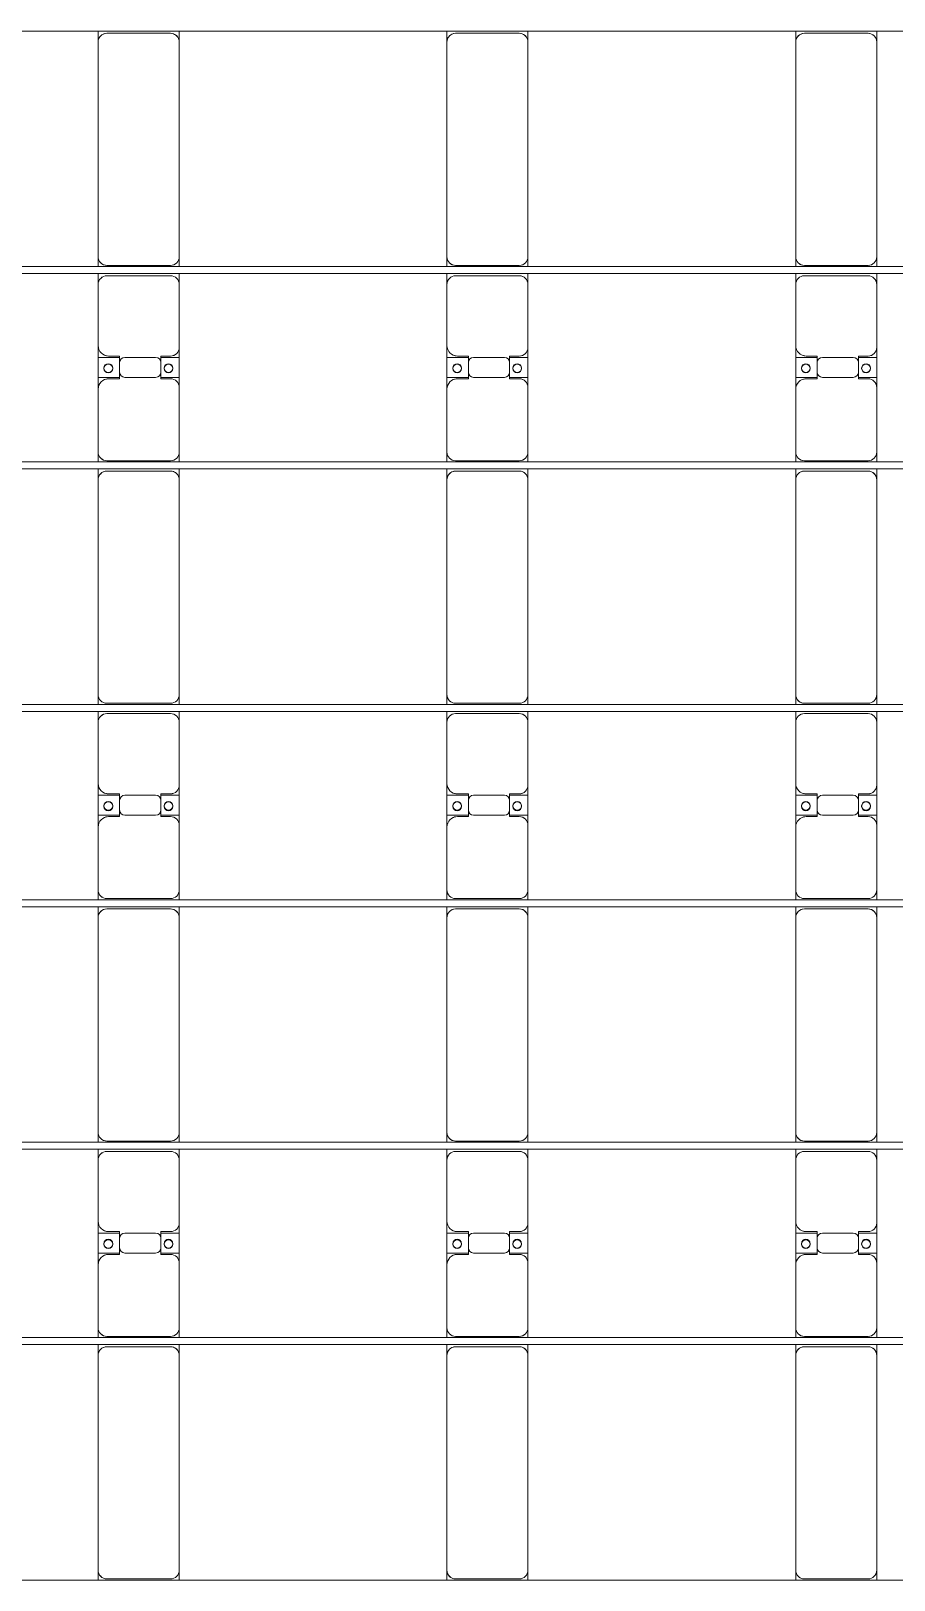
# Model space of a CAD drawing. Header units: millimetres. Extents: x -147246 to 112336, y -213734 to -86506.
# Drawn here: x -8732 to -3783, y -164845 to -155965 of the extents above; entities that cross this region are included whole.
import ezdxf

# ---------------------------------------------------------------- set-up
doc = ezdxf.new("R2010")
doc.units = ezdxf.units.MM
doc.layers.add('A-GENM', color=13, linetype='Continuous', lineweight=9)
doc.layers.add('S-BEAM', color=12, linetype='Continuous', lineweight=9)

# ---------------------------------------------------------------- blocks, each defined once
blk = doc.blocks.new('Dầm C52 - Dầm C52-18785-BỐ TRÍ KHUNG KẾT CẤU BÈ PIN 05')
at = {"layer": 'S-BEAM', "color": 1}
blk.add_line((-74474.3, 20), (74474.3, 20), dxfattribs=at)
blk = doc.blocks.new('Dầm C52 - Dầm C52-18786-BỐ TRÍ KHUNG KẾT CẤU BÈ PIN 05')
at = {"layer": 'S-BEAM', "color": 1}
for p, q in [((-74474.3, 20), (74474.3, 20)), ((74474.3, -20), (-74474.3, -20))]:
    blk.add_line(p, q, dxfattribs=at)
blk = doc.blocks.new('Dầm C52 - Dầm C52-18787-BỐ TRÍ KHUNG KẾT CẤU BÈ PIN 05')
at = {"layer": 'S-BEAM', "color": 1}
for p, q in [((-74474.3, 20), (74474.3, 20)), ((74474.3, -20), (-74474.3, -20))]:
    blk.add_line(p, q, dxfattribs=at)
blk = doc.blocks.new('Dầm C52 - Dầm C52-18788-BỐ TRÍ KHUNG KẾT CẤU BÈ PIN 05')
at = {"layer": 'S-BEAM', "color": 1}
for p, q in [((-74474.3, 20), (74474.3, 20)), ((74474.3, -20), (-74474.3, -20))]:
    blk.add_line(p, q, dxfattribs=at)
blk = doc.blocks.new('Dầm C52 - Dầm C52-18789-BỐ TRÍ KHUNG KẾT CẤU BÈ PIN 05')
at = {"layer": 'S-BEAM', "color": 1}
blk.add_line((74474.3, -20), (-74474.3, -20), dxfattribs=at)
blk = doc.blocks.new('Dai phao do pin - DẢI PHAO ĐỠ PIN-V45-BỐ TRÍ KHUNG KẾT CẤU BÈ PIN 05')
at = {"layer": 'A-GENM', "color": 7}
for p, q in [((36973.2, 241.6), (37029.7, 241.6)), ((36979.7, 191.6), (36979.7, -173.4)), ((38260.3, 241.6), (37029.7, 241.6)), ((38260.3, 241.6), (38323.2, 241.6)), ((38310.3, -173.4), (38310.3, 191.6)), ((38363.2, 241.6), (38419.7, 241.6)), ((38369.7, 191.6), (38369.7, -173.4)), ((38779.7, 241.6), (38419.7, 241.6)), ((38779.7, 241.6), (38962.2, 241.6)), ((38839.7, 118.2), (38839.7, 181.6)), ((38847.8, 241.6), (39030.3, 241.6)), ((38847.8, 118.2), (38847.8, 241.6)), ((38962.2, 241.6), (38962.2, 118.2)), ((38970.3, 181.6), (38970.3, 118.2)), ((39380.3, 241.6), (39030.3, 241.6)), ((39380.3, 241.6), (39443.2, 241.6)), ((39430.3, -173.4), (39430.3, 191.6)), ((39483.2, 241.6), (39539.7, 241.6)), ((39489.7, 191.6), (39489.7, -173.4)), ((40770.3, 241.6), (39539.7, 241.6)), ((40770.3, 241.6), (40833.2, 241.6)), ((40820.3, -173.4), (40820.3, 191.6)), ((40873.2, 241.6), (40929.7, 241.6)), ((40879.7, 191.6), (40879.7, -173.4)), ((41289.7, 241.6), (40929.7, 241.6)), ((41289.7, 241.6), (41472.2, 241.6)), ((41349.7, 118.2), (41349.7, 181.6)), ((41357.8, 241.6), (41540.3, 241.6)), ((41357.8, 118.2), (41357.8, 241.6)), ((41472.2, 241.6), (41472.2, 118.2)), ((41480.3, 181.6), (41480.3, 118.2)), ((41890.3, 241.6), (41540.3, 241.6)), ((41890.3, 241.6), (41953.2, 241.6)), ((41940.3, -173.4), (41940.3, 191.6)), ((41993.2, 241.6), (42049.7, 241.6)), ((41999.7, 191.6), (41999.7, -173.4)), ((43280.3, 241.6), (42049.7, 241.6)), ((43280.3, 241.6), (43343.2, 241.6)), ((43330.3, -173.4), (43330.3, 191.6)), ((43383.2, 241.6), (43439.7, 241.6)), ((43389.7, 191.6), (43389.7, -173.4)), ((43799.7, 241.6), (43439.7, 241.6)), ((43799.7, 241.6), (43982.2, 241.6)), ((43859.7, 118.2), (43859.7, 181.6)), ((43867.8, 241.6), (44050.3, 241.6)), ((43867.8, 118.2), (43867.8, 241.6)), ((43982.2, 241.6), (43982.2, 118.2)), ((43990.3, 181.6), (43990.3, 118.2)), ((44400.3, 241.6), (44050.3, 241.6)), ((44400.3, 241.6), (44463.2, 241.6)), ((44450.3, -173.4), (44450.3, 191.6)), ((44503.2, 241.6), (44559.7, 241.6)), ((44509.7, 191.6), (44509.7, -173.4)), ((45790.3, 241.6), (44559.7, 241.6)), ((45790.3, 241.6), (45853.2, 241.6)), ((45840.3, -173.4), (45840.3, 191.6)), ((38932.2, 118.2), (38839.7, 118.2)), ((38970.3, 118.2), (38877.8, 118.2)), ((41442.2, 118.2), (41349.7, 118.2)), ((41480.3, 118.2), (41387.8, 118.2)), ((43952.2, 118.2), (43859.7, 118.2)), ((43990.3, 118.2), (43897.8, 118.2)), ((38847.8, 88.2), (38847.8, -88.2)), ((38962.2, -88.2), (38962.2, 88.2)), ((41357.8, 88.2), (41357.8, -88.2)), ((41472.2, -88.2), (41472.2, 88.2)), ((43867.8, 88.2), (43867.8, -88.2)), ((43982.2, -88.2), (43982.2, 88.2)), ((38839.7, -173.4), (38839.7, -118.2)), ((38839.7, -118.2), (38932.2, -118.2)), ((38847.8, -223.4), (38847.8, -118.2)), ((38877.8, -118.2), (38970.3, -118.2)), ((38962.2, -118.2), (38962.2, -223.4)), ((38970.3, -118.2), (38970.3, -173.4)), ((41349.7, -173.4), (41349.7, -118.2)), ((41349.7, -118.2), (41442.2, -118.2)), ((41357.8, -223.4), (41357.8, -118.2)), ((41387.8, -118.2), (41480.3, -118.2)), ((41472.2, -118.2), (41472.2, -223.4)), ((41480.3, -118.2), (41480.3, -173.4)), ((43859.7, -173.4), (43859.7, -118.2)), ((43859.7, -118.2), (43952.2, -118.2)), ((43867.8, -223.4), (43867.8, -118.2)), ((43897.8, -118.2), (43990.3, -118.2)), ((43982.2, -118.2), (43982.2, -223.4)), ((43990.3, -118.2), (43990.3, -173.4)), ((37029.7, -223.4), (36973.2, -223.4)), ((37029.7, -223.4), (38260.3, -223.4)), ((38323.2, -223.4), (38260.3, -223.4)), ((38419.7, -223.4), (38363.2, -223.4)), ((38419.7, -223.4), (38789.7, -223.4)), ((38962.2, -223.4), (38791.3, -223.4)), ((39020.3, -223.4), (38847.8, -223.4)), ((39020.3, -223.4), (39380.3, -223.4)), ((39443.2, -223.4), (39380.3, -223.4)), ((39539.7, -223.4), (39483.2, -223.4)), ((39539.7, -223.4), (40770.3, -223.4)), ((40833.2, -223.4), (40770.3, -223.4)), ((40929.7, -223.4), (40873.2, -223.4)), ((40929.7, -223.4), (41299.7, -223.4)), ((41472.2, -223.4), (41299.7, -223.4)), ((41530.3, -223.4), (41357.8, -223.4)), ((41530.3, -223.4), (41890.3, -223.4)), ((41953.2, -223.4), (41890.3, -223.4)), ((42049.7, -223.4), (41993.2, -223.4)), ((42049.7, -223.4), (43280.3, -223.4)), ((43343.2, -223.4), (43280.3, -223.4)), ((43439.7, -223.4), (43383.2, -223.4)), ((43439.7, -223.4), (43809.7, -223.4)), ((43982.2, -223.4), (43809.7, -223.4)), ((44040.3, -223.4), (43867.8, -223.4)), ((44040.3, -223.4), (44400.3, -223.4)), ((44463.2, -223.4), (44400.3, -223.4)), ((44559.7, -223.4), (44503.2, -223.4)), ((44559.7, -223.4), (45790.3, -223.4)), ((45853.2, -223.4), (45790.3, -223.4))]:
    blk.add_line(p, q, dxfattribs=at)
for centre, radius, start, end in [((37029.7, 191.6), 50, 90, 180), ((37029.7, 191.6), 50, 105, 180), ((38260.3, 191.6), 50, 360, 90), ((38260.3, 191.6), 50, 15, 90), ((38419.7, 191.6), 50, 90, 180), ((38419.7, 191.6), 50, 135, 180), ((38779.7, 181.6), 60, 360, 90), ((38779.7, 181.6), 60, 360, 30), ((38898.6, 183.2), 25, 0, 180), ((38898.6, 183.2), 25, 180, 360), ((38901.4, 183.2), 25, 360, 180), ((38901.4, 183.2), 25, 180, 360), ((39030.3, 181.6), 60, 90, 180), ((39030.3, 181.6), 60, 150, 180), ((39380.3, 191.6), 50, 0, 90), ((39380.3, 191.6), 50, 0, 45), ((39539.7, 191.6), 50, 90, 180), ((39539.7, 191.6), 50, 105, 180), ((40770.3, 191.6), 50, 0, 90), ((40770.3, 191.6), 50, 15, 90), ((40929.7, 191.6), 50, 90, 180), ((40929.7, 191.6), 50, 135, 180), ((41289.7, 181.6), 60, 360, 90), ((41289.7, 181.6), 60, 360, 30), ((41408.6, 183.2), 25, 0, 180), ((41408.6, 183.2), 25, 180, 0), ((41411.4, 183.2), 25, 0, 180), ((41411.4, 183.2), 25, 180, 0), ((41540.3, 181.6), 60, 90, 180), ((41540.3, 181.6), 60, 150, 180), ((41890.3, 191.6), 50, 360, 90), ((41890.3, 191.6), 50, 360, 45), ((42049.7, 191.6), 50, 90, 180), ((42049.7, 191.6), 50, 105, 180), ((43280.3, 191.6), 50, 360, 90), ((43280.3, 191.6), 50, 15, 90), ((43439.7, 191.6), 50, 90, 180), ((43439.7, 191.6), 50, 135, 180), ((43799.7, 181.6), 60, 360, 90), ((43799.7, 181.6), 60, 360, 30), ((43918.6, 183.2), 25, 0, 180), ((43918.6, 183.2), 25, 180, 0), ((43921.4, 183.2), 25, 360, 180), ((43921.4, 183.2), 25, 180, 360), ((44050.3, 181.6), 60, 90, 180), ((44050.3, 181.6), 60, 150, 180), ((44400.3, 191.6), 50, 0, 90), ((44400.3, 191.6), 50, 0, 45), ((44559.7, 191.6), 50, 90, 180), ((44559.7, 191.6), 50, 105, 180), ((45790.3, 191.6), 50, 0, 90), ((45790.3, 191.6), 50, 15, 90), ((38877.8, 88.2), 30, 90, 180), ((38932.2, 88.2), 30, 0, 90), ((41387.8, 88.2), 30, 90, 180), ((41442.2, 88.2), 30, 0, 90), ((43897.8, 88.2), 30, 90, 180), ((43952.2, 88.2), 30, 0, 90), ((38877.8, -88.2), 30, 180, 270), ((38932.2, -88.2), 30, 270, 0), ((41387.8, -88.2), 30, 180, 270), ((41442.2, -88.2), 30, 270, 0), ((43897.8, -88.2), 30, 180, 270), ((43952.2, -88.2), 30, 270, 0), ((37029.7, -173.4), 50, 180, 270), ((37029.7, -173.4), 50, 180, 270), ((38260.3, -173.4), 50, 270, 360), ((38260.3, -173.4), 50, 285, 360), ((38419.7, -173.4), 50, 180, 270), ((38419.7, -173.4), 50, 180, 225), ((38789.7, -173.4), 50, 270, 0), ((38789.7, -173.4), 50, 315, 0), ((38898.6, -161.8), 25, 360, 180), ((38898.6, -161.8), 25, 180, 360), ((38901.4, -161.8), 25, 0, 180), ((38901.4, -161.8), 25, 180, 360), ((39020.3, -173.4), 50, 180, 270), ((39020.3, -173.4), 50, 180, 225), ((39380.3, -173.4), 50, 270, 0), ((39380.3, -173.4), 50, 315, 0), ((39539.7, -173.4), 50, 180, 270), ((39539.7, -173.4), 50, 180, 270), ((40770.3, -173.4), 50, 270, 360), ((40770.3, -173.4), 50, 285, 0), ((40929.7, -173.4), 50, 180, 270), ((40929.7, -173.4), 50, 180, 225), ((41299.7, -173.4), 50, 270, 360), ((41299.7, -173.4), 50, 315, 0), ((41408.6, -161.8), 25, 360, 180), ((41408.6, -161.8), 25, 180, 360), ((41411.4, -161.8), 25, 0, 180), ((41411.4, -161.8), 25, 180, 0), ((41530.3, -173.4), 50, 180, 270), ((41530.3, -173.4), 50, 180, 225), ((41890.3, -173.4), 50, 270, 0), ((41890.3, -173.4), 50, 315, 0), ((42049.7, -173.4), 50, 180, 270), ((42049.7, -173.4), 50, 180, 270), ((43280.3, -173.4), 50, 270, 360), ((43280.3, -173.4), 50, 285, 360), ((43439.7, -173.4), 50, 180, 270), ((43439.7, -173.4), 50, 180, 225), ((43809.7, -173.4), 50, 270, 360), ((43809.7, -173.4), 50, 315, 360), ((43918.6, -161.8), 25, 0, 180), ((43918.6, -161.8), 25, 180, 360), ((43921.4, -161.8), 25, 360, 180), ((43921.4, -161.8), 25, 180, 0), ((44040.3, -173.4), 50, 180, 270), ((44040.3, -173.4), 50, 180, 225), ((44400.3, -173.4), 50, 270, 360), ((44400.3, -173.4), 50, 315, 360), ((44559.7, -173.4), 50, 180, 270), ((44559.7, -173.4), 50, 180, 270), ((45790.3, -173.4), 50, 270, 0), ((45790.3, -173.4), 50, 285, 0)]:
    blk.add_arc(centre, radius, start, end, dxfattribs=at)
blk = doc.blocks.new('Dai phao do pin - DẢI PHAO ĐỠ PIN-V46-BỐ TRÍ KHUNG KẾT CẤU BÈ PIN 05')
at = {"layer": 'A-GENM', "color": 7}
for p, q in [((36973.2, 241.6), (37029.7, 241.6)), ((36979.7, 191.6), (36979.7, -173.4)), ((38260.3, 241.6), (37029.7, 241.6)), ((38260.3, 241.6), (38323.2, 241.6)), ((38310.3, -173.4), (38310.3, 191.6)), ((38363.2, 241.6), (38419.7, 241.6)), ((38369.7, 191.6), (38369.7, -173.4)), ((38779.7, 241.6), (38419.7, 241.6)), ((38779.7, 241.6), (38962.2, 241.6)), ((38839.7, 118.2), (38839.7, 181.6)), ((38847.8, 241.6), (39030.3, 241.6)), ((38847.8, 118.2), (38847.8, 241.6)), ((38962.2, 241.6), (38962.2, 118.2)), ((38970.3, 181.6), (38970.3, 118.2)), ((39380.3, 241.6), (39030.3, 241.6)), ((39380.3, 241.6), (39443.2, 241.6)), ((39430.3, -173.4), (39430.3, 191.6)), ((39483.2, 241.6), (39539.7, 241.6)), ((39489.7, 191.6), (39489.7, -173.4)), ((40770.3, 241.6), (39539.7, 241.6)), ((40770.3, 241.6), (40833.2, 241.6)), ((40820.3, -173.4), (40820.3, 191.6)), ((40873.2, 241.6), (40929.7, 241.6)), ((40879.7, 191.6), (40879.7, -173.4)), ((41289.7, 241.6), (40929.7, 241.6)), ((41289.7, 241.6), (41472.2, 241.6)), ((41349.7, 118.2), (41349.7, 181.6)), ((41357.8, 241.6), (41540.3, 241.6)), ((41357.8, 118.2), (41357.8, 241.6)), ((41472.2, 241.6), (41472.2, 118.2)), ((41480.3, 181.6), (41480.3, 118.2)), ((41890.3, 241.6), (41540.3, 241.6)), ((41890.3, 241.6), (41953.2, 241.6)), ((41940.3, -173.4), (41940.3, 191.6)), ((41993.2, 241.6), (42049.7, 241.6)), ((41999.7, 191.6), (41999.7, -173.4)), ((43280.3, 241.6), (42049.7, 241.6)), ((43280.3, 241.6), (43343.2, 241.6)), ((43330.3, -173.4), (43330.3, 191.6)), ((43383.2, 241.6), (43439.7, 241.6)), ((43389.7, 191.6), (43389.7, -173.4)), ((43799.7, 241.6), (43439.7, 241.6)), ((43799.7, 241.6), (43982.2, 241.6)), ((43859.7, 118.2), (43859.7, 181.6)), ((43867.8, 241.6), (44050.3, 241.6)), ((43867.8, 118.2), (43867.8, 241.6)), ((43982.2, 241.6), (43982.2, 118.2)), ((43990.3, 181.6), (43990.3, 118.2)), ((44400.3, 241.6), (44050.3, 241.6)), ((44400.3, 241.6), (44463.2, 241.6)), ((44450.3, -173.4), (44450.3, 191.6)), ((44503.2, 241.6), (44559.7, 241.6)), ((44509.7, 191.6), (44509.7, -173.4)), ((45790.3, 241.6), (44559.7, 241.6)), ((45790.3, 241.6), (45853.2, 241.6)), ((45840.3, -173.4), (45840.3, 191.6)), ((38932.2, 118.2), (38839.7, 118.2)), ((38970.3, 118.2), (38877.8, 118.2)), ((41442.2, 118.2), (41349.7, 118.2)), ((41480.3, 118.2), (41387.8, 118.2)), ((43952.2, 118.2), (43859.7, 118.2)), ((43990.3, 118.2), (43897.8, 118.2)), ((38847.8, 88.2), (38847.8, -88.2)), ((38962.2, -88.2), (38962.2, 88.2)), ((41357.8, 88.2), (41357.8, -88.2)), ((41472.2, -88.2), (41472.2, 88.2)), ((43867.8, 88.2), (43867.8, -88.2)), ((43982.2, -88.2), (43982.2, 88.2)), ((38839.7, -173.4), (38839.7, -118.2)), ((38839.7, -118.2), (38932.2, -118.2)), ((38847.8, -223.4), (38847.8, -118.2)), ((38877.8, -118.2), (38970.3, -118.2)), ((38962.2, -118.2), (38962.2, -223.4)), ((38970.3, -118.2), (38970.3, -173.4)), ((41349.7, -173.4), (41349.7, -118.2)), ((41349.7, -118.2), (41442.2, -118.2)), ((41357.8, -223.4), (41357.8, -118.2)), ((41387.8, -118.2), (41480.3, -118.2)), ((41472.2, -118.2), (41472.2, -223.4)), ((41480.3, -118.2), (41480.3, -173.4)), ((43859.7, -173.4), (43859.7, -118.2)), ((43859.7, -118.2), (43952.2, -118.2)), ((43867.8, -223.4), (43867.8, -118.2)), ((43897.8, -118.2), (43990.3, -118.2)), ((43982.2, -118.2), (43982.2, -223.4)), ((43990.3, -118.2), (43990.3, -173.4)), ((37029.7, -223.4), (36973.2, -223.4)), ((37029.7, -223.4), (38260.3, -223.4)), ((38323.2, -223.4), (38260.3, -223.4)), ((38419.7, -223.4), (38363.2, -223.4)), ((38419.7, -223.4), (38789.7, -223.4)), ((38962.2, -223.4), (38791.3, -223.4)), ((39020.3, -223.4), (38847.8, -223.4)), ((39020.3, -223.4), (39380.3, -223.4)), ((39443.2, -223.4), (39380.3, -223.4)), ((39539.7, -223.4), (39483.2, -223.4)), ((39539.7, -223.4), (40770.3, -223.4)), ((40833.2, -223.4), (40770.3, -223.4)), ((40929.7, -223.4), (40873.2, -223.4)), ((40929.7, -223.4), (41299.7, -223.4)), ((41472.2, -223.4), (41299.7, -223.4)), ((41530.3, -223.4), (41357.8, -223.4)), ((41530.3, -223.4), (41890.3, -223.4)), ((41953.2, -223.4), (41890.3, -223.4)), ((42049.7, -223.4), (41993.2, -223.4)), ((42049.7, -223.4), (43280.3, -223.4)), ((43343.2, -223.4), (43280.3, -223.4)), ((43439.7, -223.4), (43383.2, -223.4)), ((43439.7, -223.4), (43809.7, -223.4)), ((43982.2, -223.4), (43809.7, -223.4)), ((44040.3, -223.4), (43867.8, -223.4)), ((44040.3, -223.4), (44400.3, -223.4)), ((44463.2, -223.4), (44400.3, -223.4)), ((44559.7, -223.4), (44503.2, -223.4)), ((44559.7, -223.4), (45790.3, -223.4)), ((45853.2, -223.4), (45790.3, -223.4))]:
    blk.add_line(p, q, dxfattribs=at)
for centre, radius, start, end in [((37029.7, 191.6), 50, 90, 180), ((37029.7, 191.6), 50, 105, 180), ((38260.3, 191.6), 50, 360, 90), ((38260.3, 191.6), 50, 15, 90), ((38419.7, 191.6), 50, 90, 180), ((38419.7, 191.6), 50, 135, 180), ((38779.7, 181.6), 60, 360, 90), ((38779.7, 181.6), 60, 360, 30), ((38898.6, 183.2), 25, 0, 180), ((38898.6, 183.2), 25, 180, 360), ((38901.4, 183.2), 25, 360, 180), ((38901.4, 183.2), 25, 180, 360), ((39030.3, 181.6), 60, 90, 180), ((39030.3, 181.6), 60, 150, 180), ((39380.3, 191.6), 50, 0, 90), ((39380.3, 191.6), 50, 0, 45), ((39539.7, 191.6), 50, 90, 180), ((39539.7, 191.6), 50, 105, 180), ((40770.3, 191.6), 50, 0, 90), ((40770.3, 191.6), 50, 15, 90), ((40929.7, 191.6), 50, 90, 180), ((40929.7, 191.6), 50, 135, 180), ((41289.7, 181.6), 60, 360, 90), ((41289.7, 181.6), 60, 360, 30), ((41408.6, 183.2), 25, 0, 180), ((41408.6, 183.2), 25, 180, 0), ((41411.4, 183.2), 25, 0, 180), ((41411.4, 183.2), 25, 180, 0), ((41540.3, 181.6), 60, 90, 180), ((41540.3, 181.6), 60, 150, 180), ((41890.3, 191.6), 50, 360, 90), ((41890.3, 191.6), 50, 360, 45), ((42049.7, 191.6), 50, 90, 180), ((42049.7, 191.6), 50, 105, 180), ((43280.3, 191.6), 50, 360, 90), ((43280.3, 191.6), 50, 15, 90), ((43439.7, 191.6), 50, 90, 180), ((43439.7, 191.6), 50, 135, 180), ((43799.7, 181.6), 60, 360, 90), ((43799.7, 181.6), 60, 360, 30), ((43918.6, 183.2), 25, 0, 180), ((43918.6, 183.2), 25, 180, 0), ((43921.4, 183.2), 25, 360, 180), ((43921.4, 183.2), 25, 180, 360), ((44050.3, 181.6), 60, 90, 180), ((44050.3, 181.6), 60, 150, 180), ((44400.3, 191.6), 50, 0, 90), ((44400.3, 191.6), 50, 0, 45), ((44559.7, 191.6), 50, 90, 180), ((44559.7, 191.6), 50, 105, 180), ((45790.3, 191.6), 50, 0, 90), ((45790.3, 191.6), 50, 15, 90), ((38877.8, 88.2), 30, 90, 180), ((38932.2, 88.2), 30, 0, 90), ((41387.8, 88.2), 30, 90, 180), ((41442.2, 88.2), 30, 0, 90), ((43897.8, 88.2), 30, 90, 180), ((43952.2, 88.2), 30, 0, 90), ((38877.8, -88.2), 30, 180, 270), ((38932.2, -88.2), 30, 270, 0), ((41387.8, -88.2), 30, 180, 270), ((41442.2, -88.2), 30, 270, 0), ((43897.8, -88.2), 30, 180, 270), ((43952.2, -88.2), 30, 270, 0), ((37029.7, -173.4), 50, 180, 270), ((37029.7, -173.4), 50, 180, 270), ((38260.3, -173.4), 50, 270, 360), ((38260.3, -173.4), 50, 285, 360), ((38419.7, -173.4), 50, 180, 270), ((38419.7, -173.4), 50, 180, 225), ((38789.7, -173.4), 50, 270, 0), ((38789.7, -173.4), 50, 315, 0), ((38898.6, -161.8), 25, 360, 180), ((38898.6, -161.8), 25, 180, 360), ((38901.4, -161.8), 25, 0, 180), ((38901.4, -161.8), 25, 180, 360), ((39020.3, -173.4), 50, 180, 270), ((39020.3, -173.4), 50, 180, 225), ((39380.3, -173.4), 50, 270, 0), ((39380.3, -173.4), 50, 315, 0), ((39539.7, -173.4), 50, 180, 270), ((39539.7, -173.4), 50, 180, 270), ((40770.3, -173.4), 50, 270, 360), ((40770.3, -173.4), 50, 285, 0), ((40929.7, -173.4), 50, 180, 270), ((40929.7, -173.4), 50, 180, 225), ((41299.7, -173.4), 50, 270, 360), ((41299.7, -173.4), 50, 315, 0), ((41408.6, -161.8), 25, 360, 180), ((41408.6, -161.8), 25, 180, 360), ((41411.4, -161.8), 25, 0, 180), ((41411.4, -161.8), 25, 180, 0), ((41530.3, -173.4), 50, 180, 270), ((41530.3, -173.4), 50, 180, 225), ((41890.3, -173.4), 50, 270, 0), ((41890.3, -173.4), 50, 315, 0), ((42049.7, -173.4), 50, 180, 270), ((42049.7, -173.4), 50, 180, 270), ((43280.3, -173.4), 50, 270, 360), ((43280.3, -173.4), 50, 285, 360), ((43439.7, -173.4), 50, 180, 270), ((43439.7, -173.4), 50, 180, 225), ((43809.7, -173.4), 50, 270, 360), ((43809.7, -173.4), 50, 315, 360), ((43918.6, -161.8), 25, 0, 180), ((43918.6, -161.8), 25, 180, 360), ((43921.4, -161.8), 25, 360, 180), ((43921.4, -161.8), 25, 180, 0), ((44040.3, -173.4), 50, 180, 270), ((44040.3, -173.4), 50, 180, 225), ((44400.3, -173.4), 50, 270, 360), ((44400.3, -173.4), 50, 315, 360), ((44559.7, -173.4), 50, 180, 270), ((44559.7, -173.4), 50, 180, 270), ((45790.3, -173.4), 50, 270, 0), ((45790.3, -173.4), 50, 285, 0)]:
    blk.add_arc(centre, radius, start, end, dxfattribs=at)
blk = doc.blocks.new('Dai phao do pin - DẢI PHAO ĐỠ PIN-V47-BỐ TRÍ KHUNG KẾT CẤU BÈ PIN 05')
at = {"layer": 'A-GENM', "color": 7}
for p, q in [((36973.2, 241.6), (37029.7, 241.6)), ((36979.7, 191.6), (36979.7, -173.4)), ((38260.3, 241.6), (37029.7, 241.6)), ((38260.3, 241.6), (38323.2, 241.6)), ((38310.3, -173.4), (38310.3, 191.6)), ((38363.2, 241.6), (38419.7, 241.6)), ((38369.7, 191.6), (38369.7, -173.4)), ((38779.7, 241.6), (38419.7, 241.6)), ((38779.7, 241.6), (38962.2, 241.6)), ((38839.7, 118.2), (38839.7, 181.6)), ((38847.8, 241.6), (39030.3, 241.6)), ((38847.8, 118.2), (38847.8, 241.6)), ((38962.2, 241.6), (38962.2, 118.2)), ((38970.3, 181.6), (38970.3, 118.2)), ((39380.3, 241.6), (39030.3, 241.6)), ((39380.3, 241.6), (39443.2, 241.6)), ((39430.3, -173.4), (39430.3, 191.6)), ((39483.2, 241.6), (39539.7, 241.6)), ((39489.7, 191.6), (39489.7, -173.4)), ((40770.3, 241.6), (39539.7, 241.6)), ((40770.3, 241.6), (40833.2, 241.6)), ((40820.3, -173.4), (40820.3, 191.6)), ((40873.2, 241.6), (40929.7, 241.6)), ((40879.7, 191.6), (40879.7, -173.4)), ((41289.7, 241.6), (40929.7, 241.6)), ((41289.7, 241.6), (41472.2, 241.6)), ((41349.7, 118.2), (41349.7, 181.6)), ((41357.8, 241.6), (41540.3, 241.6)), ((41357.8, 118.2), (41357.8, 241.6)), ((41472.2, 241.6), (41472.2, 118.2)), ((41480.3, 181.6), (41480.3, 118.2)), ((41890.3, 241.6), (41540.3, 241.6)), ((41890.3, 241.6), (41953.2, 241.6)), ((41940.3, -173.4), (41940.3, 191.6)), ((41993.2, 241.6), (42049.7, 241.6)), ((41999.7, 191.6), (41999.7, -173.4)), ((43280.3, 241.6), (42049.7, 241.6)), ((43280.3, 241.6), (43343.2, 241.6)), ((43330.3, -173.4), (43330.3, 191.6)), ((43383.2, 241.6), (43439.7, 241.6)), ((43389.7, 191.6), (43389.7, -173.4)), ((43799.7, 241.6), (43439.7, 241.6)), ((43799.7, 241.6), (43982.2, 241.6)), ((43859.7, 118.2), (43859.7, 181.6)), ((43867.8, 241.6), (44050.3, 241.6)), ((43867.8, 118.2), (43867.8, 241.6)), ((43982.2, 241.6), (43982.2, 118.2)), ((43990.3, 181.6), (43990.3, 118.2)), ((44400.3, 241.6), (44050.3, 241.6)), ((44400.3, 241.6), (44463.2, 241.6)), ((44450.3, -173.4), (44450.3, 191.6)), ((44503.2, 241.6), (44559.7, 241.6)), ((44509.7, 191.6), (44509.7, -173.4)), ((45790.3, 241.6), (44559.7, 241.6)), ((45790.3, 241.6), (45853.2, 241.6)), ((45840.3, -173.4), (45840.3, 191.6)), ((38932.2, 118.2), (38839.7, 118.2)), ((38970.3, 118.2), (38877.8, 118.2)), ((41442.2, 118.2), (41349.7, 118.2)), ((41480.3, 118.2), (41387.8, 118.2)), ((43952.2, 118.2), (43859.7, 118.2)), ((43990.3, 118.2), (43897.8, 118.2)), ((38847.8, 88.2), (38847.8, -88.2)), ((38962.2, -88.2), (38962.2, 88.2)), ((41357.8, 88.2), (41357.8, -88.2)), ((41472.2, -88.2), (41472.2, 88.2)), ((43867.8, 88.2), (43867.8, -88.2)), ((43982.2, -88.2), (43982.2, 88.2)), ((38839.7, -173.4), (38839.7, -118.2)), ((38839.7, -118.2), (38932.2, -118.2)), ((38847.8, -223.4), (38847.8, -118.2)), ((38877.8, -118.2), (38970.3, -118.2)), ((38962.2, -118.2), (38962.2, -223.4)), ((38970.3, -118.2), (38970.3, -173.4)), ((41349.7, -173.4), (41349.7, -118.2)), ((41349.7, -118.2), (41442.2, -118.2)), ((41357.8, -223.4), (41357.8, -118.2)), ((41387.8, -118.2), (41480.3, -118.2)), ((41472.2, -118.2), (41472.2, -223.4)), ((41480.3, -118.2), (41480.3, -173.4)), ((43859.7, -173.4), (43859.7, -118.2)), ((43859.7, -118.2), (43952.2, -118.2)), ((43867.8, -223.4), (43867.8, -118.2)), ((43897.8, -118.2), (43990.3, -118.2)), ((43982.2, -118.2), (43982.2, -223.4)), ((43990.3, -118.2), (43990.3, -173.4)), ((37029.7, -223.4), (36973.2, -223.4)), ((37029.7, -223.4), (38260.3, -223.4)), ((38323.2, -223.4), (38260.3, -223.4)), ((38419.7, -223.4), (38363.2, -223.4)), ((38419.7, -223.4), (38789.7, -223.4)), ((38962.2, -223.4), (38791.3, -223.4)), ((39020.3, -223.4), (38847.8, -223.4)), ((39020.3, -223.4), (39380.3, -223.4)), ((39443.2, -223.4), (39380.3, -223.4)), ((39539.7, -223.4), (39483.2, -223.4)), ((39539.7, -223.4), (40770.3, -223.4)), ((40833.2, -223.4), (40770.3, -223.4)), ((40929.7, -223.4), (40873.2, -223.4)), ((40929.7, -223.4), (41299.7, -223.4)), ((41472.2, -223.4), (41299.7, -223.4)), ((41530.3, -223.4), (41357.8, -223.4)), ((41530.3, -223.4), (41890.3, -223.4)), ((41953.2, -223.4), (41890.3, -223.4)), ((42049.7, -223.4), (41993.2, -223.4)), ((42049.7, -223.4), (43280.3, -223.4)), ((43343.2, -223.4), (43280.3, -223.4)), ((43439.7, -223.4), (43383.2, -223.4)), ((43439.7, -223.4), (43809.7, -223.4)), ((43982.2, -223.4), (43809.7, -223.4)), ((44040.3, -223.4), (43867.8, -223.4)), ((44040.3, -223.4), (44400.3, -223.4)), ((44463.2, -223.4), (44400.3, -223.4)), ((44559.7, -223.4), (44503.2, -223.4)), ((44559.7, -223.4), (45790.3, -223.4)), ((45853.2, -223.4), (45790.3, -223.4))]:
    blk.add_line(p, q, dxfattribs=at)
for centre, radius, start, end in [((37029.7, 191.6), 50, 90, 180), ((37029.7, 191.6), 50, 105, 180), ((38260.3, 191.6), 50, 360, 90), ((38260.3, 191.6), 50, 15, 90), ((38419.7, 191.6), 50, 90, 180), ((38419.7, 191.6), 50, 135, 180), ((38779.7, 181.6), 60, 360, 90), ((38779.7, 181.6), 60, 360, 30), ((38898.6, 183.2), 25, 0, 180), ((38898.6, 183.2), 25, 180, 360), ((38901.4, 183.2), 25, 360, 180), ((38901.4, 183.2), 25, 180, 360), ((39030.3, 181.6), 60, 90, 180), ((39030.3, 181.6), 60, 150, 180), ((39380.3, 191.6), 50, 0, 90), ((39380.3, 191.6), 50, 0, 45), ((39539.7, 191.6), 50, 90, 180), ((39539.7, 191.6), 50, 105, 180), ((40770.3, 191.6), 50, 0, 90), ((40770.3, 191.6), 50, 15, 90), ((40929.7, 191.6), 50, 90, 180), ((40929.7, 191.6), 50, 135, 180), ((41289.7, 181.6), 60, 360, 90), ((41289.7, 181.6), 60, 360, 30), ((41408.6, 183.2), 25, 0, 180), ((41408.6, 183.2), 25, 180, 0), ((41411.4, 183.2), 25, 0, 180), ((41411.4, 183.2), 25, 180, 0), ((41540.3, 181.6), 60, 90, 180), ((41540.3, 181.6), 60, 150, 180), ((41890.3, 191.6), 50, 360, 90), ((41890.3, 191.6), 50, 360, 45), ((42049.7, 191.6), 50, 90, 180), ((42049.7, 191.6), 50, 105, 180), ((43280.3, 191.6), 50, 360, 90), ((43280.3, 191.6), 50, 15, 90), ((43439.7, 191.6), 50, 90, 180), ((43439.7, 191.6), 50, 135, 180), ((43799.7, 181.6), 60, 360, 90), ((43799.7, 181.6), 60, 360, 30), ((43918.6, 183.2), 25, 0, 180), ((43918.6, 183.2), 25, 180, 0), ((43921.4, 183.2), 25, 360, 180), ((43921.4, 183.2), 25, 180, 360), ((44050.3, 181.6), 60, 90, 180), ((44050.3, 181.6), 60, 150, 180), ((44400.3, 191.6), 50, 0, 90), ((44400.3, 191.6), 50, 0, 45), ((44559.7, 191.6), 50, 90, 180), ((44559.7, 191.6), 50, 105, 180), ((45790.3, 191.6), 50, 0, 90), ((45790.3, 191.6), 50, 15, 90), ((38877.8, 88.2), 30, 90, 180), ((38932.2, 88.2), 30, 0, 90), ((41387.8, 88.2), 30, 90, 180), ((41442.2, 88.2), 30, 0, 90), ((43897.8, 88.2), 30, 90, 180), ((43952.2, 88.2), 30, 0, 90), ((38877.8, -88.2), 30, 180, 270), ((38932.2, -88.2), 30, 270, 0), ((41387.8, -88.2), 30, 180, 270), ((41442.2, -88.2), 30, 270, 0), ((43897.8, -88.2), 30, 180, 270), ((43952.2, -88.2), 30, 270, 0), ((37029.7, -173.4), 50, 180, 270), ((37029.7, -173.4), 50, 180, 270), ((38260.3, -173.4), 50, 270, 360), ((38260.3, -173.4), 50, 285, 360), ((38419.7, -173.4), 50, 180, 270), ((38419.7, -173.4), 50, 180, 225), ((38789.7, -173.4), 50, 270, 0), ((38789.7, -173.4), 50, 315, 0), ((38898.6, -161.8), 25, 360, 180), ((38898.6, -161.8), 25, 180, 360), ((38901.4, -161.8), 25, 0, 180), ((38901.4, -161.8), 25, 180, 360), ((39020.3, -173.4), 50, 180, 270), ((39020.3, -173.4), 50, 180, 225), ((39380.3, -173.4), 50, 270, 0), ((39380.3, -173.4), 50, 315, 0), ((39539.7, -173.4), 50, 180, 270), ((39539.7, -173.4), 50, 180, 270), ((40770.3, -173.4), 50, 270, 360), ((40770.3, -173.4), 50, 285, 0), ((40929.7, -173.4), 50, 180, 270), ((40929.7, -173.4), 50, 180, 225), ((41299.7, -173.4), 50, 270, 360), ((41299.7, -173.4), 50, 315, 0), ((41408.6, -161.8), 25, 360, 180), ((41408.6, -161.8), 25, 180, 360), ((41411.4, -161.8), 25, 0, 180), ((41411.4, -161.8), 25, 180, 0), ((41530.3, -173.4), 50, 180, 270), ((41530.3, -173.4), 50, 180, 225), ((41890.3, -173.4), 50, 270, 0), ((41890.3, -173.4), 50, 315, 0), ((42049.7, -173.4), 50, 180, 270), ((42049.7, -173.4), 50, 180, 270), ((43280.3, -173.4), 50, 270, 360), ((43280.3, -173.4), 50, 285, 360), ((43439.7, -173.4), 50, 180, 270), ((43439.7, -173.4), 50, 180, 225), ((43809.7, -173.4), 50, 270, 360), ((43809.7, -173.4), 50, 315, 360), ((43918.6, -161.8), 25, 0, 180), ((43918.6, -161.8), 25, 180, 360), ((43921.4, -161.8), 25, 360, 180), ((43921.4, -161.8), 25, 180, 0), ((44040.3, -173.4), 50, 180, 270), ((44040.3, -173.4), 50, 180, 225), ((44400.3, -173.4), 50, 270, 360), ((44400.3, -173.4), 50, 315, 360), ((44559.7, -173.4), 50, 180, 270), ((44559.7, -173.4), 50, 180, 270), ((45790.3, -173.4), 50, 270, 0), ((45790.3, -173.4), 50, 285, 0)]:
    blk.add_arc(centre, radius, start, end, dxfattribs=at)
blk = doc.blocks.new('HOBANMONG_BEPIN 5_rvt-1-BỐ TRÍ KHUNG KẾT CẤU BÈ PIN 05')
at = {"layer": 'A-GENM', "color": 3, "lineweight": 25, "rotation": 89.99977101252024}
for name, p in [('Dai phao do pin - DẢI PHAO ĐỠ PIN-V45-BỐ TRÍ KHUNG KẾT CẤU BÈ PIN 05', (-8105.9, -201818.3)), ('Dai phao do pin - DẢI PHAO ĐỠ PIN-V46-BỐ TRÍ KHUNG KẾT CẤU BÈ PIN 05', (-6105.9, -201818.3)), ('Dai phao do pin - DẢI PHAO ĐỠ PIN-V47-BỐ TRÍ KHUNG KẾT CẤU BÈ PIN 05', (-4105.9, -201818.3))]:
    blk.add_blockref(name, p, dxfattribs=at)
at = {"layer": 'S-BEAM', "color": 3, "lineweight": 25, "rotation": 179.9997710135151}
for name, p in [('Dầm C52 - Dầm C52-18785-BỐ TRÍ KHUNG KẾT CẤU BÈ PIN 05', (-66080.1, -155944.9)), ('Dầm C52 - Dầm C52-18786-BỐ TRÍ KHUNG KẾT CẤU BÈ PIN 05', (-66080.1, -157334.9)), ('Dầm C52 - Dầm C52-18786-BỐ TRÍ KHUNG KẾT CẤU BÈ PIN 05', (-66080.1, -158454.9)), ('Dầm C52 - Dầm C52-18787-BỐ TRÍ KHUNG KẾT CẤU BÈ PIN 05', (-66080.1, -159844.9)), ('Dầm C52 - Dầm C52-18787-BỐ TRÍ KHUNG KẾT CẤU BÈ PIN 05', (-66080.1, -160964.9)), ('Dầm C52 - Dầm C52-18788-BỐ TRÍ KHUNG KẾT CẤU BÈ PIN 05', (-66080.1, -162354.9)), ('Dầm C52 - Dầm C52-18788-BỐ TRÍ KHUNG KẾT CẤU BÈ PIN 05', (-66080.1, -163474.9)), ('Dầm C52 - Dầm C52-18789-BỐ TRÍ KHUNG KẾT CẤU BÈ PIN 05', (-66080.1, -164864.9))]:
    blk.add_blockref(name, p, dxfattribs=at)

msp = doc.modelspace()

# ---------------------------------------------------------------- block references
at = {"lineweight": 5}
msp.add_blockref('HOBANMONG_BEPIN 5_rvt-1-BỐ TRÍ KHUNG KẾT CẤU BÈ PIN 05', (0, 0), dxfattribs=at)

doc.saveas('drawing.dxf')
